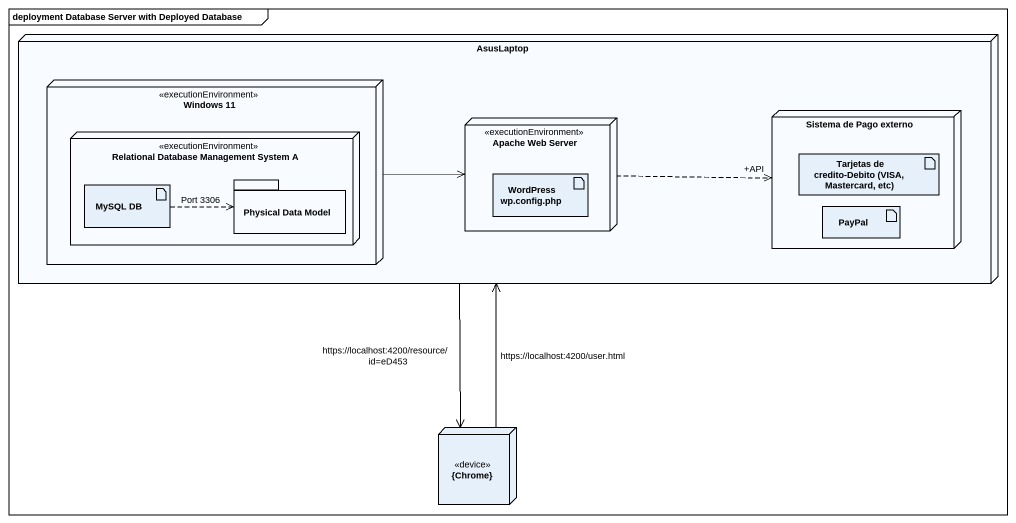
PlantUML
@startuml
mainframe deployment Database Server with Deployed Database
node AsusLaptop {
  node "Windows 11" as Windows_11 <<executionEnvironment>> {
    node "Relational Database Management System A" as Relational_Database <<executionEnvironment>> {
      artifact "MySQL DB" as MySQL_DB
      package "Physical Data Model" as Physical_Data_Model {
      }
    }
  }
  node "Apache Web Server" as Apache_Web_Server <<executionEnvironment>> {
    artifact "WordPress wp.config.php" as WordPress_wp_config_php
  }
  node "Sistema de Pago externo" as Sistema_de_Pago_externo {
    artifact "Tarjetas de credito-Debito (VISA, Mastercard, etc)" as Tarjetas_de_credito_Debito
    artifact PayPal
  }
}
node "{Chrome}" as Chrome <<device>>
AsusLaptop --> Chrome : https://localhost:4200/resource/id=eD453
Windows_11 -right-> Apache_Web_Server
Apache_Web_Server .right.> "+API" Sistema_de_Pago_externo
MySQL_DB .right.> Physical_Data_Model : Port 3306
Chrome -up-> AsusLaptop : https://localhost:4200/user.html
@enduml
